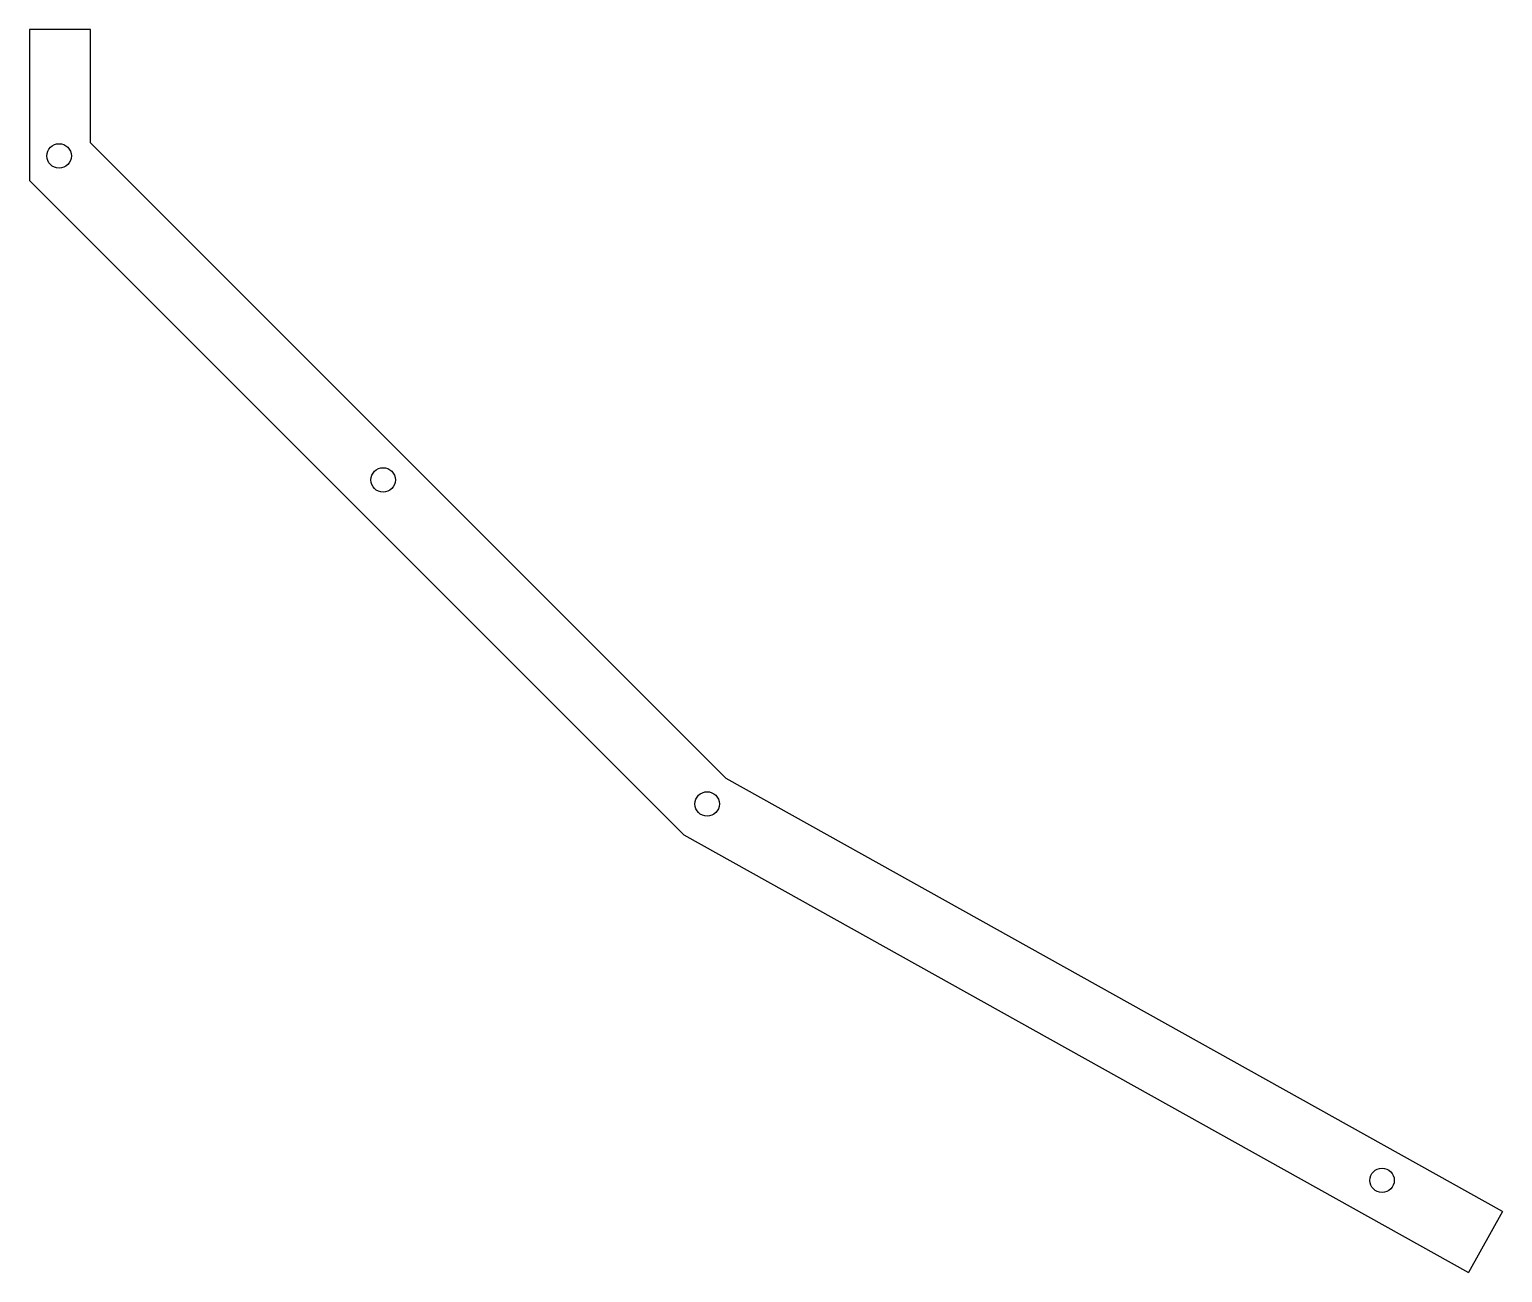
# Model space of a CAD drawing. Extents: x -910 to -66, y -613 to 100.
import ezdxf

# ---------------------------------------------------------------- set-up
doc = ezdxf.new("R2010")
doc.units = 0
doc.layers.get('0').update_dxf_attribs({"linetype": 'CONTINUOUS'})

msp = doc.modelspace()

# ---------------------------------------------------------------- linework, layer by layer
at = {"color": 7, "linetype": 'CONTINUOUS'}
for p, q in [((-875, 99.57), (-910, 99.57)), ((-910, 99.57), (-910, 13)), ((-875, 34.57), (-875, 99.57)), ((-510.65, -329.78), (-875, 34.57)), ((-910, 13), (-535, -362)), ((-65.76, -577.9), (-510.65, -329.78)), ((-535, -362), (-85.24, -612.84))]:
    msp.add_line(p, q, dxfattribs=at)
msp.add_line((-65.76, -577.9), (-85.24, -612.84))
for centre in [(-893, 27.11), (-707.3, -158.58), (-521.61, -344.28), (-134.81, -560)]:
    msp.add_circle(centre, 7, dxfattribs=at)

doc.saveas('drawing.dxf')
